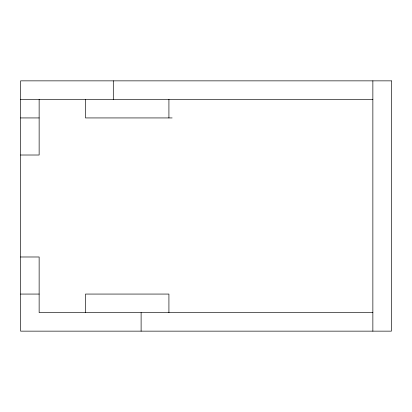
<?xml version="1.0" encoding="UTF-8"?>
<svg xmlns="http://www.w3.org/2000/svg" width="412" height="412" viewBox="0 0 412 412"><rect width="100%" height="100%" fill="white"/><g stroke="black" fill="none" stroke-linecap="round" stroke-linejoin="round"><path stroke-width="0.62" d="M20.6 99.395L372.86 99.395M20.6 117.935L39.14 117.935M172.134 117.935L85.49 117.935L85.49 99.395M20.6 155.015L39.14 155.015L39.14 99.395M20.6 256.985L39.14 256.985L39.14 312.605L372.86 312.605M20.6 294.065L39.14 294.065M372.86 80.855L372.86 331.145M168.92 99.395L168.92 117.935M168.92 312.605L168.92 294.065L85.49 294.065L85.49 312.605M141.11 312.605L141.11 331.145M113.3 80.855L113.3 99.395M391.4 80.855L20.6 80.855L20.6 331.145L391.4 331.145L391.4 80.855"/></g></svg>
